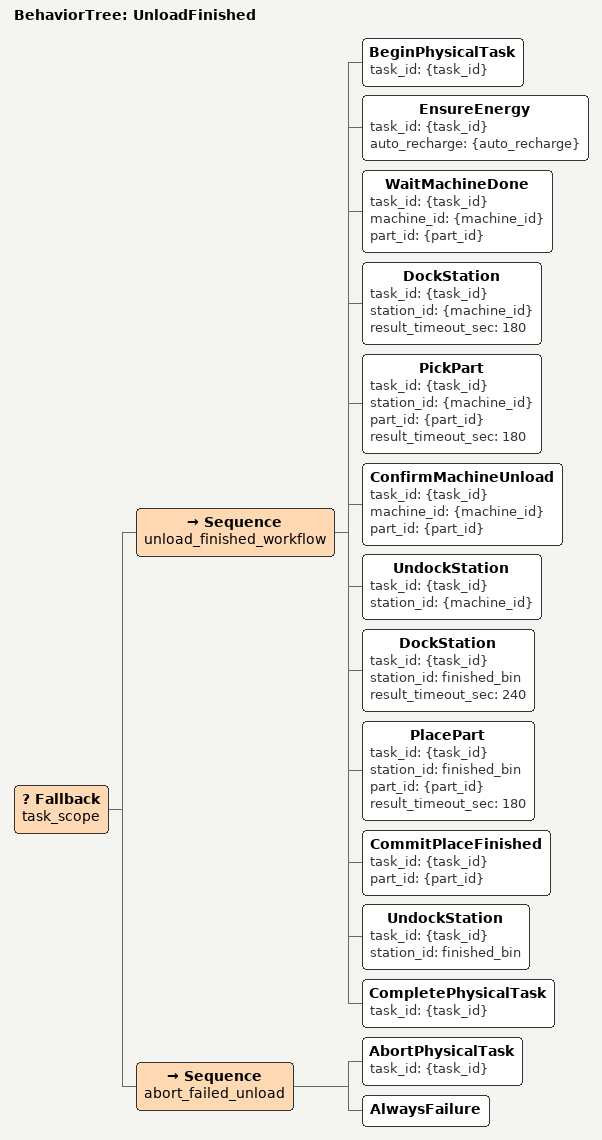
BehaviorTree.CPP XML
<root BTCPP_format="4" main_tree_to_execute="UnloadFinished">
  <BehaviorTree ID="UnloadFinished">
    <Fallback name="task_scope">
      <Sequence name="unload_finished_workflow">
        <BeginPhysicalTask task_id="{task_id}"/>
        <EnsureEnergy task_id="{task_id}" auto_recharge="{auto_recharge}"/>
        <WaitMachineDone task_id="{task_id}" machine_id="{machine_id}"
                         part_id="{part_id}"/>
        <DockStation task_id="{task_id}" station_id="{machine_id}"
                     result_timeout_sec="180"/>
        <PickPart task_id="{task_id}" station_id="{machine_id}"
                  part_id="{part_id}"
                  result_timeout_sec="180"/>
        <ConfirmMachineUnload task_id="{task_id}" machine_id="{machine_id}"
                              part_id="{part_id}"/>
        <UndockStation task_id="{task_id}" station_id="{machine_id}"/>
        <DockStation task_id="{task_id}" station_id="finished_bin"
                     result_timeout_sec="240"/>
        <PlacePart task_id="{task_id}" station_id="finished_bin"
                   part_id="{part_id}"
                   result_timeout_sec="180"/>
        <CommitPlaceFinished task_id="{task_id}" part_id="{part_id}"/>
        <UndockStation task_id="{task_id}" station_id="finished_bin"/>
        <CompletePhysicalTask task_id="{task_id}"/>
      </Sequence>
      <Sequence name="abort_failed_unload">
        <AbortPhysicalTask task_id="{task_id}"/>
        <AlwaysFailure/>
      </Sequence>
    </Fallback>
  </BehaviorTree>
</root>
